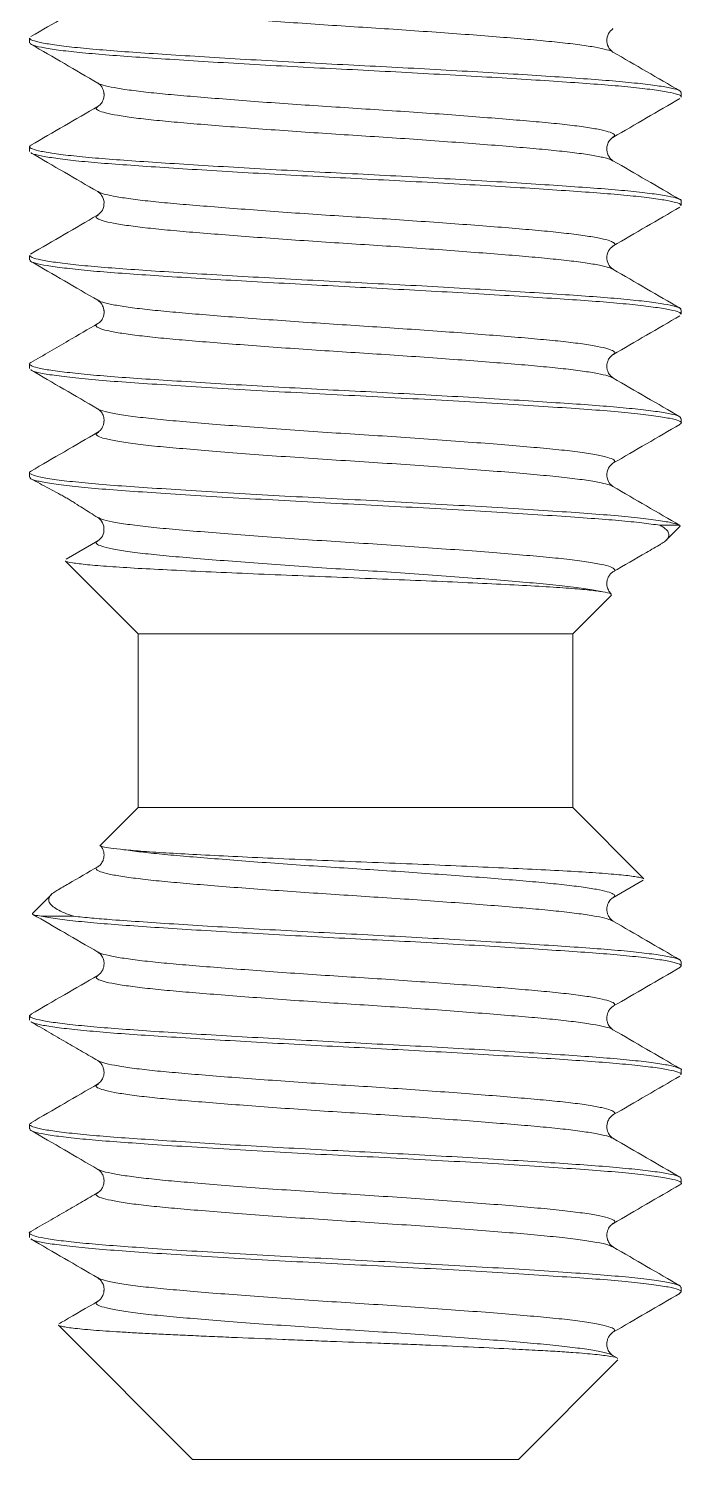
# Paper-space layout '_Back' of a CAD drawing. Header units: millimetres. Extents: x -3 to 3, y 0 to 26.5.
# Drawn here: x -3.01 to 3.01, y 0 to 13.17 of the extents above; entities that cross this region are included whole.
import ezdxf

# ---------------------------------------------------------------- set-up
doc = ezdxf.new("R2010")
doc.units = ezdxf.units.MM

psp = doc.layouts.new('_Back')

# ---------------------------------------------------------------- linework, layer by layer
at = {"color": 7, "linetype": 'Continuous', "lineweight": 15}
for p, q in [((-3, 13.084), (-3, 13.042)), ((2.367, 13.171), (2.369, 13.172)), ((3, 12.542), (3, 12.584)), ((-3, 12.084), (-3, 12.042)), ((3, 11.542), (3, 11.584)), ((-2.37, 11.454), (-2.367, 11.456)), ((-3, 11.084), (-3, 11.042)), ((3, 10.542), (3, 10.584)), ((-3, 10.084), (-3, 10.042)), ((-2.37, 9.671), (-2.372, 9.673)), ((3, 9.542), (3, 9.584)), ((-3, 9.084), (-3, 9.042)), ((-2.367, 8.671), (-2.37, 8.672)), ((2.984, 8.6), (2.803, 8.6)), ((2.862, 8.462), (2.99, 8.59)), ((2.989, 8.59), (2.984, 8.6)), ((-2.371, 8.456), (-2.664, 8.286)), ((-2.67, 8.27), (-2, 7.6)), ((2, 7.6), (2.356, 7.956)), ((-2, 7.6), (-2, 6)), ((2, 7.6), (-2, 7.6)), ((2, 6), (2, 7.6)), ((-2, 6), (-2.346, 5.654)), ((2, 6), (-2, 6)), ((2.654, 5.346), (2, 6)), ((2.371, 5.171), (2.648, 5.331)), ((-2.799, 5.201), (-2.973, 5.027)), ((-2.593, 5), (-2.893, 5)), ((3, 4.542), (3, 4.584)), ((-3, 4.084), (-3, 4.042)), ((3, 3.542), (3, 3.584)), ((-3, 3.084), (-3, 3.042)), ((3, 2.542), (3, 2.584)), ((-3, 2.084), (-3, 2.042)), ((3, 1.542), (3, 1.584)), ((-2.735, 1.235), (-1.5, 0)), ((2.414, 0.931), (2.371, 0.956)), ((1.5, 0), (2.416, 0.916)), ((1.5, 0), (-1.5, 0))]:
    psp.add_line(p, q, dxfattribs=at)
for points, knots in [([(-2.371, 13.456), (-2.474, 13.396), (-2.679, 13.277), (-2.885, 13.158), (-2.988, 13.098)], [0, 0, 0, 0, 0.499777, 1, 1, 1, 1]), ([(2.997, 12.542), (2.998, 12.543), (3.006, 12.551), (2.97, 12.566), (2.885, 12.588), (2.739, 12.61), (2.544, 12.633), (2.304, 12.654), (2.023, 12.674), (1.706, 12.696), (1.353, 12.718), (0.973, 12.74), (0.576, 12.762), (0.174, 12.784), (-0.231, 12.804), (-0.633, 12.825), (-1.028, 12.847), (-1.405, 12.87), (-1.753, 12.892), (-2.065, 12.913), (-2.34, 12.933), (-2.575, 12.955), (-2.763, 12.977), (-2.899, 13), (-2.984, 13.022), (-2.995, 13.035), (-3, 13.042)], [0, 0, 0, 0, 0.005953, 0.048689, 0.092128, 0.135877, 0.179524, 0.222661, 0.265051, 0.30797, 0.35151, 0.395272, 0.438842, 0.48182, 0.524195, 0.567279, 0.610902, 0.654657, 0.698134, 0.740934, 0.783381, 0.826614, 0.8703, 0.91403, 0.957394, 1, 1, 1, 1]), ([(2.997, 12.584), (2.994, 12.59), (2.989, 12.603), (2.914, 12.624), (2.786, 12.646), (2.604, 12.668), (2.376, 12.69), (2.107, 12.711), (1.799, 12.732), (1.456, 12.754), (1.082, 12.776), (0.689, 12.798), (0.288, 12.82), (-0.117, 12.84), (-0.52, 12.861), (-0.918, 12.883), (-1.301, 12.906), (-1.658, 12.928), (-1.981, 12.949), (-2.267, 12.97), (-2.513, 12.991), (-2.715, 13.013), (-2.867, 13.036), (-2.962, 13.058), (-3.003, 13.074), (-2.996, 13.082), (-2.995, 13.084)], [0, 0, 0, 0, 0.036539, 0.079818, 0.123521, 0.167238, 0.210559, 0.253101, 0.295775, 0.339179, 0.38292, 0.426586, 0.46977, 0.512183, 0.555045, 0.598555, 0.642315, 0.685911, 0.728941, 0.771311, 0.814345, 0.857943, 0.901702, 0.94521, 0.988068, 1, 1, 1, 1]), ([(2.371, 12.956), (2.359, 12.965), (2.334, 12.984), (2.307, 13.053), (2.326, 13.134), (2.356, 13.158), (2.371, 13.171)], [0, 0, 0, 0, 0.233144, 0.478158, 0.734481, 1, 1, 1, 1]), ([(-2.988, 13.028), (-2.885, 12.969), (-2.679, 12.85), (-2.474, 12.73), (-2.371, 12.67)], [0, 0, 0, 0, 0.500225, 1, 1, 1, 1]), ([(2.988, 12.598), (2.885, 12.658), (2.68, 12.777), (2.474, 12.896), (2.371, 12.956)], [0, 0, 0, 0, 0.500229, 1, 1, 1, 1]), ([(-2.371, 12.67), (-2.362, 12.664), (-2.347, 12.653), (-2.328, 12.625), (-2.319, 12.6), (-2.316, 12.583), (-2.314, 12.569), (-2.314, 12.552), (-2.317, 12.533), (-2.326, 12.505), (-2.346, 12.473), (-2.362, 12.462), (-2.371, 12.456)], [0, 0, 0, 0, 0.168437, 0.301101, 0.397729, 0.458109, 0.474704, 0.52768, 0.585697, 0.650713, 0.809191, 1, 1, 1, 1]), ([(2.371, 12.17), (2.474, 12.23), (2.679, 12.349), (2.885, 12.469), (2.988, 12.528)], [0, 0, 0, 0, 0.499779, 1, 1, 1, 1]), ([(-2.371, 12.456), (-2.474, 12.396), (-2.679, 12.277), (-2.885, 12.158), (-2.988, 12.098)], [0, 0, 0, 0, 0.499787, 1, 1, 1, 1]), ([(2.371, 11.956), (2.362, 11.962), (2.347, 11.973), (2.328, 12.001), (2.319, 12.027), (2.316, 12.044), (2.314, 12.057), (2.314, 12.074), (2.317, 12.094), (2.326, 12.122), (2.346, 12.153), (2.362, 12.164), (2.371, 12.171)], [0, 0, 0, 0, 0.1684021, 0.3010407, 0.3976491, 0.4580126, 0.4746007, 0.5276269, 0.5856916, 0.6507425, 0.8092439, 1, 1, 1, 1]), ([(2.997, 11.584), (2.998, 11.585), (3.006, 11.593), (2.97, 11.608), (2.885, 11.63), (2.739, 11.652), (2.544, 11.675), (2.304, 11.696), (2.023, 11.716), (1.706, 11.738), (1.353, 11.76), (0.973, 11.782), (0.576, 11.804), (0.174, 11.826), (-0.231, 11.846), (-0.633, 11.867), (-1.028, 11.89), (-1.405, 11.912), (-1.753, 11.934), (-2.065, 11.955), (-2.34, 11.975), (-2.575, 11.997), (-2.763, 12.019), (-2.9, 12.042), (-2.981, 12.064), (-3.01, 12.082), (-2.99, 12.094), (-2.982, 12.098)], [0, 0, 0, 0, 0.005787, 0.047333, 0.089563, 0.132095, 0.174526, 0.216462, 0.257672, 0.299396, 0.341724, 0.384267, 0.426625, 0.468406, 0.509601, 0.551486, 0.593894, 0.636432, 0.678698, 0.720306, 0.761572, 0.803601, 0.846071, 0.888583, 0.93074, 0.97216, 1, 1, 1, 1]), ([(-2.988, 12.029), (-2.886, 11.969), (-2.68, 11.85), (-2.474, 11.73), (-2.372, 11.671)], [0, 0, 0, 0, 0.500222, 1, 1, 1, 1]), ([(2.994, 11.542), (2.995, 11.545), (3, 11.555), (2.952, 11.572), (2.849, 11.594), (2.689, 11.617), (2.481, 11.639), (2.229, 11.66), (1.937, 11.68), (1.609, 11.702), (1.248, 11.724), (0.862, 11.746), (0.463, 11.768), (0.059, 11.789), (-0.345, 11.81), (-0.746, 11.831), (-1.137, 11.854), (-1.506, 11.876), (-1.845, 11.898), (-2.147, 11.919), (-2.411, 11.939), (-2.632, 11.961), (-2.808, 11.984), (-2.925, 12.006), (-2.983, 12.021), (-2.987, 12.028), (-2.987, 12.029)], [0, 0, 0, 0, 0.018453, 0.062665, 0.107491, 0.152516, 0.197315, 0.241477, 0.285089, 0.329466, 0.37437, 0.419382, 0.464079, 0.508052, 0.551767, 0.596292, 0.641255, 0.686234, 0.730809, 0.774583, 0.818484, 0.863137, 0.90814, 0.953068, 0.997502, 1, 1, 1, 1]), ([(2.988, 11.598), (2.885, 11.658), (2.68, 11.777), (2.474, 11.896), (2.371, 11.956)], [0, 0, 0, 0, 0.5002128, 1, 1, 1, 1]), ([(-2.371, 11.671), (-2.359, 11.661), (-2.334, 11.643), (-2.307, 11.573), (-2.326, 11.492), (-2.356, 11.468), (-2.371, 11.456)], [0, 0, 0, 0, 0.233192, 0.478238, 0.734557, 1, 1, 1, 1]), ([(2.371, 11.17), (2.474, 11.23), (2.679, 11.35), (2.885, 11.469), (2.988, 11.528)], [0, 0, 0, 0, 0.4997812, 1, 1, 1, 1]), ([(-2.375, 11.454), (-2.477, 11.394), (-2.683, 11.275), (-2.888, 11.156), (-2.991, 11.096)], [0, 0, 0, 0, 0.499814, 1, 1, 1, 1]), ([(2.994, 10.584), (2.995, 10.587), (3, 10.597), (2.952, 10.614), (2.849, 10.636), (2.689, 10.659), (2.481, 10.681), (2.229, 10.702), (1.937, 10.722), (1.609, 10.744), (1.248, 10.766), (0.862, 10.789), (0.463, 10.811), (0.059, 10.831), (-0.345, 10.852), (-0.746, 10.874), (-1.137, 10.896), (-1.506, 10.918), (-1.845, 10.94), (-2.147, 10.961), (-2.411, 10.981), (-2.633, 11.003), (-2.808, 11.026), (-2.928, 11.048), (-2.993, 11.068), (-2.994, 11.079), (-2.995, 11.084)], [0, 0, 0, 0, 0.017935, 0.060907, 0.104475, 0.148237, 0.191779, 0.234702, 0.277091, 0.320223, 0.363867, 0.407617, 0.451059, 0.493799, 0.536287, 0.579563, 0.623264, 0.666982, 0.710306, 0.752853, 0.795521, 0.838922, 0.882662, 0.92633, 0.969517, 1, 1, 1, 1]), ([(2.372, 10.956), (2.359, 10.965), (2.334, 10.984), (2.307, 11.053), (2.326, 11.134), (2.356, 11.158), (2.372, 11.171)], [0, 0, 0, 0, 0.232164, 0.476995, 0.733711, 1, 1, 1, 1]), ([(2.994, 10.542), (2.994, 10.547), (2.993, 10.559), (2.929, 10.578), (2.809, 10.6), (2.635, 10.623), (2.414, 10.645), (2.15, 10.666), (1.848, 10.686), (1.51, 10.708), (1.141, 10.73), (0.75, 10.753), (0.349, 10.774), (-0.055, 10.795), (-0.458, 10.816), (-0.858, 10.838), (-1.244, 10.86), (-1.605, 10.882), (-1.934, 10.904), (-2.225, 10.924), (-2.478, 10.945), (-2.687, 10.968), (-2.848, 10.99), (-2.951, 11.012), (-3, 11.029), (-2.995, 11.039), (-2.993, 11.042)], [0, 0, 0, 0, 0.029999, 0.0731788, 0.1168431, 0.1605846, 0.2039914, 0.2466706, 0.2892079, 0.332525, 0.3762408, 0.4199448, 0.4632275, 0.5057231, 0.5484532, 0.5918897, 0.6356379, 0.6792855, 0.7224262, 0.7648178, 0.8077312, 0.8512688, 0.8950303, 0.9386027, 0.9815839, 1, 1, 1, 1]), ([(-2.988, 11.028), (-2.885, 10.969), (-2.68, 10.85), (-2.474, 10.73), (-2.371, 10.671)], [0, 0, 0, 0, 0.500194, 1, 1, 1, 1]), ([(2.987, 10.598), (2.885, 10.658), (2.679, 10.777), (2.474, 10.897), (2.371, 10.956)], [0, 0, 0, 0, 0.5002014, 1, 1, 1, 1]), ([(-2.371, 10.67), (-2.362, 10.664), (-2.347, 10.653), (-2.328, 10.625), (-2.319, 10.6), (-2.316, 10.583), (-2.314, 10.569), (-2.314, 10.552), (-2.317, 10.533), (-2.326, 10.505), (-2.346, 10.473), (-2.362, 10.462), (-2.371, 10.456)], [0, 0, 0, 0, 0.167987, 0.300285, 0.3966, 0.456703, 0.473171, 0.526098, 0.584197, 0.649356, 0.808347, 1, 1, 1, 1]), ([(-2.371, 10.456), (-2.461, 10.404), (-2.667, 10.284), (-2.872, 10.165), (-2.988, 10.098)], [0, 0, 0, 0, 0.43753, 1, 1, 1, 1]), ([(2.371, 10.17), (2.474, 10.23), (2.679, 10.349), (2.885, 10.469), (2.987, 10.528)], [0, 0, 0, 0, 0.4998015, 1, 1, 1, 1]), ([(2.371, 9.956), (2.361, 9.964), (2.343, 9.977), (2.323, 10.012), (2.316, 10.04), (2.315, 10.055), (2.314, 10.063), (2.315, 10.083), (2.321, 10.111), (2.343, 10.15), (2.361, 10.163), (2.371, 10.17)], [0, 0, 0, 0, 0.199971, 0.35018, 0.450209, 0.481344, 0.499937, 0.518533, 0.649651, 0.799927, 1, 1, 1, 1]), ([(2.994, 9.584), (2.994, 9.589), (2.993, 9.601), (2.929, 9.62), (2.809, 9.643), (2.635, 9.665), (2.414, 9.687), (2.15, 9.708), (1.848, 9.728), (1.51, 9.75), (1.141, 9.772), (0.75, 9.795), (0.349, 9.817), (-0.055, 9.837), (-0.458, 9.858), (-0.858, 9.88), (-1.244, 9.902), (-1.605, 9.925), (-1.934, 9.946), (-2.225, 9.966), (-2.478, 9.988), (-2.687, 10.01), (-2.847, 10.032), (-2.954, 10.054), (-3, 10.076), (-3.009, 10.09), (-2.987, 10.097), (-2.985, 10.098)], [0, 0, 0, 0, 0.029159, 0.071129, 0.11357, 0.156086, 0.198277, 0.239761, 0.281107, 0.323211, 0.365702, 0.408182, 0.450252, 0.491557, 0.533091, 0.57531, 0.617833, 0.660258, 0.70219, 0.743395, 0.785106, 0.827424, 0.86996, 0.912312, 0.954089, 0.995276, 1, 1, 1, 1]), ([(-2.991, 10.031), (-2.889, 9.971), (-2.683, 9.852), (-2.478, 9.733), (-2.375, 9.673)], [0, 0, 0, 0, 0.500193, 1, 1, 1, 1]), ([(2.98, 9.528), (2.988, 9.532), (3.012, 9.543), (2.985, 9.561), (2.903, 9.584), (2.755, 9.608), (2.55, 9.632), (2.293, 9.655), (1.99, 9.677), (1.645, 9.699), (1.261, 9.723), (0.85, 9.747), (0.424, 9.771), (-0.007, 9.793), (-0.439, 9.815), (-0.864, 9.838), (-1.275, 9.862), (-1.657, 9.886), (-2.001, 9.908), (-2.302, 9.93), (-2.557, 9.953), (-2.762, 9.977), (-2.903, 10.001), (-2.977, 10.019), (-2.984, 10.028), (-2.985, 10.03)], [0, 0, 0, 0, 0.022284, 0.067445, 0.113473, 0.159921, 0.206293, 0.252097, 0.297122, 0.342827, 0.389157, 0.435622, 0.481725, 0.526992, 0.572294, 0.618417, 0.664886, 0.711203, 0.756879, 0.801909, 0.84774, 0.894123, 0.940565, 0.98657, 1, 1, 1, 1]), ([(2.988, 9.598), (2.885, 9.658), (2.679, 9.777), (2.474, 9.896), (2.371, 9.956)], [0, 0, 0, 0, 0.5002158, 1, 1, 1, 1]), ([(-2.371, 9.671), (-2.362, 9.664), (-2.346, 9.653), (-2.323, 9.617), (-2.315, 9.584), (-2.314, 9.563), (-2.315, 9.557), (-2.315, 9.553), (-2.316, 9.544), (-2.319, 9.527), (-2.328, 9.501), (-2.347, 9.473), (-2.362, 9.462), (-2.371, 9.456)], [0, 0, 0, 0, 0.191153, 0.349916, 0.477723, 0.504986, 0.517921, 0.526041, 0.542572, 0.602817, 0.699295, 0.831784, 1, 1, 1, 1]), ([(2.371, 9.171), (2.474, 9.23), (2.68, 9.35), (2.885, 9.469), (2.988, 9.528)], [0, 0, 0, 0, 0.499789, 1, 1, 1, 1]), ([(-2.372, 9.456), (-2.474, 9.396), (-2.68, 9.277), (-2.886, 9.158), (-2.988, 9.098)], [0, 0, 0, 0, 0.499781, 1, 1, 1, 1]), ([(2.984, 8.6), (2.974, 8.604), (2.953, 8.613), (2.881, 8.63), (2.755, 8.651), (2.549, 8.674), (2.293, 8.697), (1.99, 8.719), (1.645, 8.742), (1.261, 8.765), (0.85, 8.789), (0.424, 8.813), (-0.007, 8.835), (-0.439, 8.857), (-0.864, 8.88), (-1.275, 8.904), (-1.657, 8.928), (-2.001, 8.951), (-2.302, 8.972), (-2.557, 8.995), (-2.761, 9.019), (-2.907, 9.043), (-2.987, 9.066), (-3.012, 9.084), (-2.988, 9.095), (-2.981, 9.098)], [0, 0, 0, 0, 0.026559, 0.053351, 0.100196, 0.146963, 0.193159, 0.238568, 0.284664, 0.331389, 0.378251, 0.424748, 0.470401, 0.51609, 0.562607, 0.609473, 0.656185, 0.702251, 0.747666, 0.793888, 0.840667, 0.887506, 0.933904, 0.979425, 1, 1, 1, 1]), ([(2.372, 8.956), (2.359, 8.965), (2.334, 8.984), (2.307, 9.054), (2.326, 9.134), (2.356, 9.158), (2.371, 9.171)], [0, 0, 0, 0, 0.231123, 0.475608, 0.732608, 1, 1, 1, 1]), ([(2.803, 8.6), (2.751, 8.607), (2.646, 8.622), (2.431, 8.643), (2.17, 8.664), (1.86, 8.685), (1.499, 8.709), (1.104, 8.733), (0.685, 8.756), (0.256, 8.779), (-0.176, 8.801), (-0.605, 8.824), (-1.027, 8.847), (-1.428, 8.871), (-1.796, 8.895), (-2.123, 8.917), (-2.407, 8.939), (-2.643, 8.962), (-2.826, 8.986), (-2.944, 9.01), (-3, 9.029), (-2.994, 9.039), (-2.993, 9.042)], [0, 0, 0, 0, 0.048169, 0.096, 0.143082, 0.194351, 0.246608, 0.29936, 0.352046, 0.404104, 0.455253, 0.507136, 0.559746, 0.612529, 0.66492, 0.716378, 0.767796, 0.820163, 0.872942, 0.925568, 0.977484, 1, 1, 1, 1]), ([(-2.988, 9.028), (-2.962, 9.014), (-2.917, 8.989), (-2.83, 8.943), (-2.753, 8.903), (-2.695, 8.87), (-2.655, 8.848), (-2.617, 8.825), (-2.566, 8.793), (-2.505, 8.754), (-2.437, 8.711), (-2.396, 8.685), (-2.373, 8.671)], [0, 0, 0, 0, 0.183098, 0.324956, 0.434772, 0.481784, 0.526122, 0.570105, 0.615909, 0.719248, 0.845777, 1, 1, 1, 1]), ([(2.988, 8.598), (2.885, 8.658), (2.679, 8.777), (2.474, 8.896), (2.371, 8.956)], [0, 0, 0, 0, 0.500222, 1, 1, 1, 1]), ([(-2.371, 8.671), (-2.359, 8.661), (-2.334, 8.642), (-2.307, 8.573), (-2.326, 8.492), (-2.356, 8.468), (-2.371, 8.456)], [0, 0, 0, 0, 0.23084, 0.475212, 0.732281, 1, 1, 1, 1]), ([(2.803, 8.6), (2.821, 8.589), (2.856, 8.568), (2.883, 8.536), (2.89, 8.503), (2.873, 8.471), (2.848, 8.447), (2.82, 8.432), (2.813, 8.428)], [0, 0, 0, 0, 0.184736, 0.370755, 0.560819, 0.752281, 0.937038, 1, 1, 1, 1]), ([(2.371, 8.171), (2.474, 8.23), (2.621, 8.316), (2.769, 8.401), (2.813, 8.427)], [0, 0, 0, 0, 0.697077, 1, 1, 1, 1]), ([(2.277, 7.987), (2.24, 7.992), (2.163, 8.003), (1.973, 8.02), (1.728, 8.036), (1.428, 8.052), (1.084, 8.069), (0.706, 8.086), (0.299, 8.103), (-0.117, 8.119), (-0.537, 8.136), (-0.946, 8.153), (-1.339, 8.17), (-1.696, 8.187), (-2.012, 8.203), (-2.273, 8.22), (-2.48, 8.237), (-2.612, 8.254), (-2.674, 8.266), (-2.669, 8.272), (-2.668, 8.273)], [0, 0, 0, 0, 0.052548, 0.106458, 0.161898, 0.218904, 0.275244, 0.333162, 0.390432, 0.449359, 0.506871, 0.565957, 0.625058, 0.685872, 0.744969, 0.805698, 0.866215, 0.928462, 0.989393, 1, 1, 1, 1]), ([(2.355, 7.97), (2.351, 7.973), (2.341, 7.981), (2.323, 8.01), (2.315, 8.043), (2.314, 8.063), (2.315, 8.069), (2.315, 8.074), (2.316, 8.083), (2.319, 8.1), (2.328, 8.125), (2.347, 8.153), (2.362, 8.164), (2.371, 8.17)], [0, 0, 0, 0, 0.082848, 0.262671, 0.407508, 0.438416, 0.453082, 0.462309, 0.481085, 0.549454, 0.658905, 0.809192, 1, 1, 1, 1]), ([(2.353, 7.959), (2.356, 7.963), (2.361, 7.971), (2.308, 7.981), (2.277, 7.987)], [0, 0, 0, 0, 0.429711, 1, 1, 1, 1]), ([(-2.343, 5.645), (-2.337, 5.636), (-2.326, 5.622), (-2.318, 5.596), (-2.315, 5.578), (-2.314, 5.56), (-2.316, 5.544), (-2.319, 5.528), (-2.327, 5.504), (-2.346, 5.473), (-2.363, 5.462), (-2.371, 5.456)], [0, 0, 0, 0, 0.152494, 0.271262, 0.339966, 0.396269, 0.44966, 0.508138, 0.571741, 0.766597, 1, 1, 1, 1]), ([(-2.346, 5.654), (-2.346, 5.654), (-2.362, 5.65), (-2.331, 5.641), (-2.262, 5.628), (-2.175, 5.618), (-2.132, 5.613)], [0, 0, 0, 0, 0.003642, 0.377016, 0.685427, 1, 1, 1, 1]), ([(-2.132, 5.613), (-2.075, 5.608), (-1.96, 5.597), (-1.717, 5.581), (-1.426, 5.566), (-1.088, 5.549), (-0.71, 5.531), (-0.308, 5.514), (0.108, 5.498), (0.523, 5.482), (0.934, 5.464), (1.321, 5.447), (1.679, 5.43), (1.992, 5.415), (2.255, 5.398), (2.458, 5.38), (2.575, 5.366), (2.629, 5.355), (2.655, 5.348), (2.652, 5.345), (2.651, 5.344)], [0, 0, 0, 0, 0.055931, 0.113334, 0.171914, 0.232079, 0.292613, 0.354902, 0.415442, 0.477673, 0.539422, 0.602917, 0.665406, 0.729695, 0.792682, 0.857411, 0.921849, 0.954911, 0.988216, 1, 1, 1, 1]), ([(-2.371, 5.456), (-2.461, 5.404), (-2.587, 5.331), (-2.713, 5.258), (-2.749, 5.237)], [0, 0, 0, 0, 0.713816, 1, 1, 1, 1]), ([(-2.593, 5), (-2.623, 5.01), (-2.683, 5.031), (-2.749, 5.063), (-2.796, 5.096), (-2.822, 5.129), (-2.827, 5.161), (-2.809, 5.193), (-2.784, 5.217), (-2.755, 5.232), (-2.748, 5.236)], [0, 0, 0, 0, 0.134402, 0.269736, 0.408014, 0.547309, 0.68171, 0.817044, 0.955511, 1, 1, 1, 1]), ([(2.372, 4.956), (2.361, 4.964), (2.342, 4.978), (2.322, 5.016), (2.315, 5.044), (2.314, 5.065), (2.315, 5.08), (2.318, 5.093), (2.325, 5.118), (2.344, 5.152), (2.362, 5.164), (2.372, 5.171)], [0, 0, 0, 0, 0.209127, 0.36258, 0.459735, 0.508226, 0.542821, 0.581526, 0.624389, 0.789743, 1, 1, 1, 1]), ([(-2.972, 5.027), (-2.973, 5.024), (-2.976, 5.019), (-2.954, 5.01), (-2.915, 5.004), (-2.893, 5)], [0, 0, 0, 0, 0.2722222, 0.5866403, 1, 1, 1, 1]), ([(-2.969, 5.017), (-2.872, 4.961), (-2.673, 4.846), (-2.474, 4.73), (-2.371, 4.671)], [0, 0, 0, 0, 0.4840567, 1, 1, 1, 1]), ([(2.983, 4.528), (2.991, 4.533), (3.01, 4.545), (2.977, 4.564), (2.893, 4.586), (2.752, 4.609), (2.56, 4.631), (2.323, 4.653), (2.045, 4.673), (1.73, 4.694), (1.38, 4.716), (1.002, 4.738), (0.606, 4.761), (0.203, 4.782), (-0.201, 4.802), (-0.604, 4.824), (-0.999, 4.846), (-1.378, 4.868), (-1.728, 4.89), (-2.044, 4.911), (-2.322, 4.932), (-2.558, 4.953), (-2.759, 4.976), (-2.847, 4.992), (-2.893, 5)], [0, 0, 0, 0, 0.033351, 0.078584, 0.124593, 0.170961, 0.217253, 0.263036, 0.308, 0.353433, 0.399556, 0.445945, 0.492163, 0.537783, 0.5827, 0.628315, 0.674531, 0.72092, 0.767045, 0.812484, 0.857445, 0.903224, 0.949514, 1, 1, 1, 1]), ([(2.996, 4.584), (2.994, 4.59), (2.991, 4.602), (2.921, 4.622), (2.797, 4.644), (2.619, 4.667), (2.394, 4.689), (2.128, 4.709), (1.823, 4.73), (1.482, 4.752), (1.111, 4.774), (0.719, 4.797), (0.317, 4.818), (-0.087, 4.839), (-0.49, 4.86), (-0.889, 4.882), (-1.273, 4.904), (-1.633, 4.926), (-1.958, 4.948), (-2.222, 4.966), (-2.433, 4.984), (-2.54, 4.995), (-2.593, 5)], [0, 0, 0, 0, 0.040115, 0.092058, 0.144546, 0.197086, 0.249186, 0.300376, 0.351567, 0.403667, 0.456207, 0.508695, 0.560638, 0.611637, 0.66306, 0.715295, 0.767867, 0.820278, 0.872042, 0.922955, 0.961247, 1, 1, 1, 1]), ([(2.988, 4.598), (2.885, 4.658), (2.679, 4.777), (2.474, 4.896), (2.371, 4.956)], [0, 0, 0, 0, 0.500223, 1, 1, 1, 1]), ([(-2.371, 4.671), (-2.363, 4.664), (-2.346, 4.653), (-2.323, 4.617), (-2.315, 4.585), (-2.314, 4.565), (-2.315, 4.558), (-2.315, 4.546), (-2.318, 4.53), (-2.327, 4.504), (-2.346, 4.474), (-2.362, 4.463), (-2.371, 4.456)], [0, 0, 0, 0, 0.188794, 0.3465151, 0.4745105, 0.493039, 0.5107656, 0.5341916, 0.5899913, 0.6863942, 0.8231746, 1, 1, 1, 1]), ([(2.371, 4.171), (2.474, 4.23), (2.679, 4.35), (2.885, 4.469), (2.988, 4.528)], [0, 0, 0, 0, 0.49978, 1, 1, 1, 1]), ([(-2.371, 4.456), (-2.474, 4.396), (-2.68, 4.277), (-2.885, 4.158), (-2.988, 4.098)], [0, 0, 0, 0, 0.499788, 1, 1, 1, 1]), ([(2.998, 3.584), (2.999, 3.585), (3.008, 3.592), (2.974, 3.606), (2.893, 3.628), (2.752, 3.651), (2.56, 3.673), (2.323, 3.695), (2.045, 3.715), (1.73, 3.736), (1.38, 3.758), (1.002, 3.781), (0.606, 3.803), (0.203, 3.824), (-0.201, 3.844), (-0.604, 3.866), (-0.999, 3.888), (-1.378, 3.91), (-1.728, 3.932), (-2.044, 3.954), (-2.321, 3.974), (-2.559, 3.996), (-2.751, 4.018), (-2.892, 4.04), (-2.977, 4.062), (-3.01, 4.081), (-2.991, 4.093), (-2.983, 4.098)], [0, 0, 0, 0, 0.002775, 0.044267, 0.08647, 0.129003, 0.171465, 0.213461, 0.254706, 0.29638, 0.338687, 0.381239, 0.423634, 0.46548, 0.506682, 0.548523, 0.590917, 0.633469, 0.675778, 0.717458, 0.7587, 0.800692, 0.843153, 0.885687, 0.927893, 0.969389, 1, 1, 1, 1]), ([(2.371, 3.956), (2.362, 3.962), (2.346, 3.973), (2.323, 4.009), (2.315, 4.041), (2.314, 4.061), (2.315, 4.069), (2.315, 4.08), (2.318, 4.096), (2.327, 4.123), (2.346, 4.152), (2.362, 4.164), (2.371, 4.17)], [0, 0, 0, 0, 0.189297, 0.347291, 0.475364, 0.493889, 0.511608, 0.534964, 0.590625, 0.686856, 0.823428, 1, 1, 1, 1]), ([(-2.988, 4.028), (-2.933, 3.997), (-2.828, 3.936), (-2.666, 3.842), (-2.513, 3.753), (-2.418, 3.698), (-2.371, 3.671)], [0, 0, 0, 0, 0.272969, 0.524539, 0.764233, 1, 1, 1, 1]), ([(2.994, 3.542), (2.996, 3.545), (3.002, 3.554), (2.957, 3.57), (2.859, 3.593), (2.703, 3.615), (2.497, 3.637), (2.248, 3.658), (1.96, 3.679), (1.635, 3.7), (1.275, 3.722), (0.891, 3.745), (0.493, 3.767), (0.089, 3.788), (-0.315, 3.808), (-0.717, 3.83), (-1.108, 3.852), (-1.48, 3.875), (-1.821, 3.896), (-2.126, 3.917), (-2.393, 3.938), (-2.618, 3.96), (-2.797, 3.982), (-2.918, 4.004), (-2.98, 4.02), (-2.985, 4.028), (-2.985, 4.028)], [0, 0, 0, 0, 0.0152473, 0.0594255, 0.1042463, 0.1492974, 0.194154, 0.2384019, 0.2820251, 0.3263746, 0.3712803, 0.4163255, 0.4610855, 0.5051515, 0.5488466, 0.5933493, 0.6383208, 0.6833404, 0.7279849, 0.7718518, 0.8157079, 0.8603458, 0.9053635, 0.9503379, 0.9948482, 1, 1, 1, 1]), ([(2.988, 3.598), (2.885, 3.658), (2.679, 3.777), (2.474, 3.896), (2.371, 3.956)], [0, 0, 0, 0, 0.500205, 1, 1, 1, 1]), ([(-2.372, 3.671), (-2.362, 3.664), (-2.344, 3.651), (-2.321, 3.613), (-2.314, 3.574), (-2.315, 3.543), (-2.322, 3.516), (-2.342, 3.478), (-2.361, 3.464), (-2.372, 3.456)], [0, 0, 0, 0, 0.210497, 0.376016, 0.498447, 0.540574, 0.63771, 0.791061, 1, 1, 1, 1]), ([(-2.371, 3.456), (-2.474, 3.396), (-2.679, 3.277), (-2.885, 3.158), (-2.988, 3.098)], [0, 0, 0, 0, 0.499777, 1, 1, 1, 1]), ([(2.371, 3.171), (2.474, 3.23), (2.68, 3.35), (2.885, 3.469), (2.988, 3.528)], [0, 0, 0, 0, 0.499787, 1, 1, 1, 1]), ([(2.371, 2.956), (2.362, 2.963), (2.346, 2.974), (2.327, 3.004), (2.318, 3.03), (2.315, 3.048), (2.314, 3.067), (2.316, 3.083), (2.319, 3.098), (2.327, 3.123), (2.346, 3.153), (2.363, 3.164), (2.371, 3.171)], [0, 0, 0, 0, 0.176812, 0.313583, 0.409982, 0.465782, 0.511469, 0.554725, 0.602086, 0.653582, 0.811257, 1, 1, 1, 1]), ([(2.994, 2.584), (2.996, 2.587), (3.002, 2.596), (2.957, 2.613), (2.859, 2.635), (2.703, 2.657), (2.497, 2.679), (2.248, 2.701), (1.96, 2.721), (1.635, 2.742), (1.275, 2.764), (0.891, 2.787), (0.493, 2.809), (0.089, 2.83), (-0.315, 2.85), (-0.717, 2.872), (-1.108, 2.894), (-1.48, 2.917), (-1.821, 2.939), (-2.126, 2.959), (-2.393, 2.98), (-2.618, 3.002), (-2.796, 3.024), (-2.922, 3.046), (-2.99, 3.068), (-3.01, 3.085), (-2.988, 3.095), (-2.981, 3.098)], [0, 0, 0, 0, 0.0143983, 0.0561163, 0.0984411, 0.1409835, 0.1833422, 0.225126, 0.2663201, 0.3081998, 0.3506049, 0.3931417, 0.4354091, 0.4770212, 0.518283, 0.5603076, 0.6027747, 0.6452873, 0.6874457, 0.7288699, 0.7702838, 0.8124359, 0.8549467, 0.8974166, 0.9394483, 0.980716, 1, 1, 1, 1]), ([(2.982, 2.528), (2.987, 2.53), (3.012, 2.539), (2.996, 2.555), (2.933, 2.578), (2.801, 2.602), (2.611, 2.626), (2.367, 2.649), (2.076, 2.671), (1.742, 2.693), (1.369, 2.717), (0.964, 2.741), (0.54, 2.764), (0.11, 2.787), (-0.322, 2.808), (-0.75, 2.832), (-1.166, 2.855), (-1.557, 2.879), (-1.904, 2.902), (-2.205, 2.923), (-2.461, 2.944), (-2.673, 2.966), (-2.838, 2.988), (-2.945, 3.01), (-2.998, 3.028), (-2.995, 3.039), (-2.993, 3.042)], [0, 0, 0, 0, 0.010225, 0.054176, 0.098909, 0.14418, 0.18951, 0.234413, 0.278467, 0.322835, 0.367935, 0.4133, 0.458442, 0.502888, 0.546893, 0.591738, 0.63705, 0.682345, 0.727142, 0.768371, 0.810024, 0.852311, 0.894845, 0.937224, 0.979057, 1, 1, 1, 1]), ([(-2.988, 3.028), (-2.885, 2.969), (-2.679, 2.85), (-2.474, 2.73), (-2.371, 2.67)], [0, 0, 0, 0, 0.500223, 1, 1, 1, 1]), ([(2.988, 2.598), (2.885, 2.658), (2.68, 2.777), (2.474, 2.896), (2.371, 2.956)], [0, 0, 0, 0, 0.500213, 1, 1, 1, 1]), ([(-2.371, 2.67), (-2.362, 2.664), (-2.346, 2.652), (-2.327, 2.623), (-2.318, 2.596), (-2.315, 2.578), (-2.314, 2.56), (-2.316, 2.544), (-2.319, 2.528), (-2.327, 2.504), (-2.346, 2.473), (-2.362, 2.462), (-2.371, 2.456)], [0, 0, 0, 0, 0.176484, 0.312986, 0.409163, 0.464784, 0.510369, 0.553626, 0.601019, 0.65258, 0.810609, 1, 1, 1, 1]), ([(2.371, 2.17), (2.474, 2.23), (2.679, 2.349), (2.885, 2.469), (2.988, 2.528)], [0, 0, 0, 0, 0.499794, 1, 1, 1, 1]), ([(-2.371, 2.456), (-2.418, 2.429), (-2.513, 2.373), (-2.666, 2.284), (-2.828, 2.191), (-2.933, 2.13), (-2.988, 2.098)], [0, 0, 0, 0, 0.2356819, 0.4749719, 0.7263647, 1, 1, 1, 1]), ([(2.372, 1.956), (2.361, 1.964), (2.342, 1.978), (2.322, 2.016), (2.315, 2.044), (2.314, 2.065), (2.315, 2.08), (2.318, 2.093), (2.325, 2.118), (2.344, 2.152), (2.362, 2.164), (2.371, 2.171)], [0, 0, 0, 0, 0.208666, 0.36185, 0.458926, 0.507497, 0.542126, 0.580874, 0.623791, 0.789385, 1, 1, 1, 1]), ([(2.992, 1.584), (2.993, 1.589), (2.996, 1.6), (2.93, 1.62), (2.802, 1.644), (2.611, 1.668), (2.367, 1.691), (2.076, 1.713), (1.742, 1.735), (1.369, 1.759), (0.964, 1.783), (0.54, 1.806), (0.11, 1.829), (-0.322, 1.851), (-0.75, 1.874), (-1.166, 1.898), (-1.557, 1.921), (-1.904, 1.944), (-2.205, 1.965), (-2.461, 1.986), (-2.673, 2.008), (-2.837, 2.03), (-2.948, 2.053), (-2.999, 2.074), (-3.01, 2.089), (-2.987, 2.097), (-2.984, 2.098)], [0, 0, 0, 0, 0.026105, 0.070849, 0.116133, 0.161474, 0.206389, 0.250455, 0.294834, 0.339946, 0.385323, 0.430476, 0.474935, 0.518951, 0.563808, 0.609131, 0.654438, 0.699247, 0.740487, 0.782151, 0.824449, 0.866994, 0.909384, 0.951228, 0.992423, 1, 1, 1, 1]), ([(-2.988, 2.029), (-2.885, 1.969), (-2.68, 1.85), (-2.474, 1.73), (-2.371, 1.671)], [0, 0, 0, 0, 0.500212, 1, 1, 1, 1]), ([(2.981, 1.528), (2.989, 1.533), (3.011, 1.545), (2.979, 1.564), (2.889, 1.587), (2.734, 1.611), (2.522, 1.635), (2.259, 1.658), (1.951, 1.679), (1.601, 1.702), (1.214, 1.726), (0.8, 1.75), (0.373, 1.773), (-0.059, 1.795), (-0.489, 1.817), (-0.914, 1.841), (-1.322, 1.865), (-1.7, 1.888), (-2.039, 1.911), (-2.335, 1.933), (-2.584, 1.956), (-2.783, 1.98), (-2.915, 2.003), (-2.981, 2.02), (-2.985, 2.028), (-2.986, 2.028)], [0, 0, 0, 0, 0.027934, 0.073378, 0.119663, 0.16631, 0.212822, 0.258707, 0.303909, 0.349893, 0.396447, 0.443078, 0.489286, 0.534625, 0.580226, 0.626598, 0.673257, 0.719704, 0.765453, 0.810698, 0.8568, 0.903398, 0.949996, 0.996098, 1, 1, 1, 1]), ([(2.988, 1.598), (2.885, 1.658), (2.679, 1.777), (2.474, 1.896), (2.371, 1.956)], [0, 0, 0, 0, 0.500221, 1, 1, 1, 1]), ([(-2.371, 1.671), (-2.363, 1.664), (-2.346, 1.653), (-2.323, 1.617), (-2.315, 1.585), (-2.314, 1.565), (-2.315, 1.558), (-2.315, 1.546), (-2.318, 1.53), (-2.327, 1.504), (-2.346, 1.474), (-2.362, 1.463), (-2.371, 1.456)], [0, 0, 0, 0, 0.188771, 0.346462, 0.474421, 0.492943, 0.510663, 0.534095, 0.589913, 0.686338, 0.823144, 1, 1, 1, 1]), ([(-2.371, 1.456), (-2.474, 1.396), (-2.594, 1.327), (-2.714, 1.257), (-2.731, 1.247)], [0, 0, 0, 0, 0.857045, 1, 1, 1, 1]), ([(2.371, 1.17), (2.474, 1.23), (2.679, 1.35), (2.885, 1.469), (2.988, 1.528)], [0, 0, 0, 0, 0.499777, 1, 1, 1, 1]), ([(-2.734, 1.236), (-2.734, 1.236), (-2.733, 1.232), (-2.71, 1.225), (-2.666, 1.217), (-2.602, 1.208), (-2.518, 1.199), (-2.384, 1.187), (-2.216, 1.176), (-2.019, 1.164), (-1.857, 1.156), (-1.682, 1.148), (-1.496, 1.139), (-1.297, 1.13), (-1.026, 1.119), (-0.742, 1.107), (-0.452, 1.095), (-0.159, 1.084), (0.137, 1.073), (0.428, 1.062), (0.71, 1.05), (1.048, 1.035), (1.385, 1.019), (1.647, 1.005), (1.843, 0.995), (2.036, 0.982), (2.219, 0.966), (2.351, 0.949), (2.414, 0.937), (2.413, 0.931), (2.413, 0.93)], [0, 0, 0, 0, 0.010032, 0.04048, 0.069566, 0.099084, 0.128822, 0.159011, 0.216217, 0.245568, 0.275135, 0.303743, 0.332563, 0.361711, 0.391312, 0.446839, 0.475329, 0.504029, 0.559558, 0.588082, 0.616829, 0.671118, 0.727007, 0.767435, 0.801699, 0.836371, 0.889486, 0.9442, 0.996371, 1, 1, 1, 1]), ([(2.371, 0.956), (2.362, 0.962), (2.346, 0.973), (2.323, 1.009), (2.315, 1.041), (2.314, 1.061), (2.315, 1.069), (2.315, 1.08), (2.318, 1.096), (2.327, 1.123), (2.346, 1.152), (2.362, 1.164), (2.371, 1.17)], [0, 0, 0, 0, 0.189567, 0.347691, 0.475774, 0.49429, 0.511998, 0.535319, 0.590918, 0.687071, 0.823546, 1, 1, 1, 1])]:
    psp.add_open_spline(points, degree=3, knots=knots, dxfattribs=at)
at = {"color": 8, "linetype": 'Continuous', "lineweight": 15}
for points, knots in [([(2.371, 12.956), (2.371, 12.956), (2.366, 12.963), (2.316, 12.978), (2.217, 13), (2.071, 13.023), (1.89, 13.044), (1.676, 13.065), (1.431, 13.086), (1.158, 13.108), (0.861, 13.13), (0.548, 13.152), (0.229, 13.174), (-0.093, 13.194), (-0.413, 13.215), (-0.73, 13.238), (-1.035, 13.26), (-1.319, 13.282), (-1.576, 13.304), (-1.803, 13.324), (-1.999, 13.345), (-2.16, 13.367), (-2.28, 13.39), (-2.359, 13.412), (-2.389, 13.433), (-2.391, 13.447), (-2.371, 13.455), (-2.369, 13.456)], [0, 0, 0, 0, 0.000647, 0.043917, 0.087611, 0.131319, 0.174629, 0.217159, 0.259821, 0.303216, 0.346948, 0.390605, 0.433778, 0.476178, 0.519029, 0.56253, 0.606281, 0.649869, 0.692887, 0.735245, 0.778267, 0.821857, 0.865607, 0.909106, 0.951952, 0.994354, 1, 1, 1, 1]), ([(2.371, 12.17), (2.379, 12.177), (2.395, 12.191), (2.365, 12.212), (2.294, 12.234), (2.179, 12.256), (2.024, 12.278), (1.833, 12.3), (1.61, 12.32), (1.357, 12.341), (1.076, 12.363), (0.774, 12.386), (0.459, 12.408), (0.138, 12.429), (-0.184, 12.45), (-0.504, 12.471), (-0.818, 12.493), (-1.117, 12.516), (-1.394, 12.538), (-1.643, 12.559), (-1.862, 12.579), (-2.048, 12.601), (-2.199, 12.623), (-2.304, 12.645), (-2.36, 12.661), (-2.367, 12.669), (-2.368, 12.67)], [0, 0, 0, 0, 0.042136, 0.084864, 0.128299, 0.172045, 0.215687, 0.258818, 0.301201, 0.344113, 0.387649, 0.431407, 0.474973, 0.517944, 0.560312, 0.60339, 0.647008, 0.69076, 0.734232, 0.777025, 0.819465, 0.862692, 0.906374, 0.950101, 0.993459, 1, 1, 1, 1]), ([(2.367, 11.956), (2.365, 11.958), (2.354, 11.967), (2.292, 11.984), (2.18, 12.007), (2.024, 12.029), (1.833, 12.05), (1.61, 12.071), (1.357, 12.092), (1.076, 12.114), (0.774, 12.136), (0.459, 12.159), (0.138, 12.18), (-0.184, 12.2), (-0.504, 12.222), (-0.818, 12.244), (-1.117, 12.266), (-1.394, 12.288), (-1.643, 12.309), (-1.862, 12.33), (-2.048, 12.351), (-2.198, 12.374), (-2.307, 12.396), (-2.371, 12.418), (-2.395, 12.437), (-2.377, 12.45), (-2.368, 12.456)], [0, 0, 0, 0, 0.012854, 0.05629, 0.100036, 0.143679, 0.186811, 0.229193, 0.272106, 0.315643, 0.359401, 0.402968, 0.44594, 0.488308, 0.531387, 0.575005, 0.618758, 0.66223, 0.705024, 0.747464, 0.790692, 0.834375, 0.878101, 0.921461, 0.96406, 1, 1, 1, 1]), ([(2.367, 11.17), (2.372, 11.172), (2.393, 11.181), (2.388, 11.196), (2.35, 11.218), (2.266, 11.24), (2.139, 11.262), (1.973, 11.284), (1.773, 11.306), (1.541, 11.326), (1.28, 11.348), (0.993, 11.37), (0.686, 11.392), (0.368, 11.414), (0.047, 11.435), (-0.274, 11.455), (-0.593, 11.477), (-0.904, 11.5), (-1.198, 11.522), (-1.467, 11.544), (-1.708, 11.564), (-1.918, 11.585), (-2.095, 11.607), (-2.232, 11.629), (-2.329, 11.651), (-2.356, 11.664), (-2.369, 11.671)], [0, 0, 0, 0, 0.0115641, 0.0539156, 0.0968651, 0.1404119, 0.1841529, 0.227674, 0.2705737, 0.3129379, 0.3560482, 0.3996714, 0.4434001, 0.4868208, 0.5295376, 0.5720014, 0.6152551, 0.6589358, 0.702633, 0.745935, 0.7884574, 0.8311026, 0.8744817, 0.918201, 0.9618476, 1, 1, 1, 1]), ([(2.366, 10.956), (2.359, 10.96), (2.342, 10.971), (2.265, 10.991), (2.14, 11.013), (1.973, 11.035), (1.773, 11.056), (1.541, 11.077), (1.28, 11.098), (0.993, 11.12), (0.686, 11.143), (0.368, 11.165), (0.047, 11.186), (-0.274, 11.206), (-0.593, 11.228), (-0.904, 11.25), (-1.198, 11.273), (-1.467, 11.294), (-1.708, 11.315), (-1.918, 11.336), (-2.094, 11.358), (-2.233, 11.38), (-2.33, 11.402), (-2.381, 11.424), (-2.395, 11.44), (-2.376, 11.451), (-2.37, 11.454)], [0, 0, 0, 0, 0.0247395, 0.0685215, 0.1124987, 0.1562549, 0.1993863, 0.2419792, 0.2853223, 0.3291811, 0.3731459, 0.4168012, 0.4597486, 0.5024418, 0.545929, 0.5898457, 0.6337788, 0.6773146, 0.7200667, 0.7629422, 0.8065556, 0.850511, 0.8943933, 0.9377916, 0.9804113, 1, 1, 1, 1]), ([(2.366, 10.17), (2.373, 10.174), (2.394, 10.185), (2.382, 10.202), (2.331, 10.224), (2.234, 10.246), (2.096, 10.269), (1.92, 10.291), (1.71, 10.311), (1.47, 10.332), (1.201, 10.354), (0.908, 10.376), (0.597, 10.398), (0.278, 10.42), (-0.044, 10.441), (-0.365, 10.462), (-0.682, 10.484), (-0.989, 10.506), (-1.277, 10.528), (-1.538, 10.55), (-1.77, 10.57), (-1.971, 10.591), (-2.138, 10.613), (-2.264, 10.636), (-2.342, 10.655), (-2.36, 10.666), (-2.366, 10.671)], [0, 0, 0, 0, 0.02382, 0.066205, 0.10936, 0.153002, 0.196721, 0.240105, 0.282759, 0.325271, 0.368564, 0.412258, 0.455939, 0.499198, 0.541668, 0.584373, 0.627787, 0.671513, 0.715138, 0.758254, 0.80062, 0.843509, 0.887024, 0.930763, 0.974312, 1, 1, 1, 1]), ([(2.369, 9.956), (2.356, 9.962), (2.329, 9.976), (2.234, 9.997), (2.096, 10.019), (1.92, 10.041), (1.71, 10.062), (1.47, 10.083), (1.201, 10.104), (0.908, 10.127), (0.597, 10.149), (0.278, 10.171), (-0.044, 10.191), (-0.365, 10.212), (-0.682, 10.234), (-0.989, 10.257), (-1.277, 10.279), (-1.538, 10.3), (-1.77, 10.321), (-1.971, 10.342), (-2.138, 10.364), (-2.265, 10.386), (-2.35, 10.408), (-2.388, 10.43), (-2.393, 10.445), (-2.372, 10.454), (-2.367, 10.456)], [0, 0, 0, 0, 0.037235, 0.080904, 0.124651, 0.168062, 0.210743, 0.253282, 0.296603, 0.340324, 0.384033, 0.42732, 0.469816, 0.512549, 0.555989, 0.599743, 0.643396, 0.68654, 0.728932, 0.771848, 0.81539, 0.859157, 0.902734, 0.945718, 0.988094, 1, 1, 1, 1]), ([(2.366, 9.171), (2.374, 9.175), (2.396, 9.188), (2.375, 9.207), (2.309, 9.23), (2.192, 9.254), (2.028, 9.278), (1.824, 9.301), (1.583, 9.322), (1.308, 9.345), (1.003, 9.369), (0.676, 9.393), (0.337, 9.416), (-0.006, 9.438), (-0.349, 9.46), (-0.688, 9.484), (-1.014, 9.508), (-1.318, 9.531), (-1.592, 9.554), (-1.831, 9.576), (-2.034, 9.599), (-2.197, 9.623), (-2.308, 9.646), (-2.365, 9.663), (-2.37, 9.67), (-2.37, 9.671)], [0, 0, 0, 0, 0.029622, 0.074977, 0.121205, 0.167856, 0.214431, 0.260433, 0.30565, 0.351553, 0.398086, 0.444754, 0.491058, 0.536519, 0.582015, 0.62834, 0.675012, 0.721531, 0.767404, 0.812627, 0.858656, 0.905242, 0.951887, 0.998092, 1, 1, 1, 1]), ([(2.37, 8.956), (2.369, 8.957), (2.363, 8.965), (2.305, 8.981), (2.193, 9.005), (2.028, 9.028), (1.824, 9.051), (1.583, 9.073), (1.308, 9.096), (1.003, 9.12), (0.676, 9.143), (0.337, 9.167), (-0.006, 9.189), (-0.349, 9.211), (-0.688, 9.234), (-1.014, 9.258), (-1.318, 9.282), (-1.592, 9.305), (-1.831, 9.326), (-2.034, 9.349), (-2.196, 9.373), (-2.312, 9.397), (-2.376, 9.42), (-2.396, 9.439), (-2.374, 9.451), (-2.366, 9.456)], [0, 0, 0, 0, 0.0030495, 0.0493066, 0.0959875, 0.1425915, 0.188623, 0.2338687, 0.2798008, 0.3263624, 0.3730605, 0.4193935, 0.4648832, 0.5104085, 0.5567619, 0.6034637, 0.6500118, 0.6959144, 0.7411656, 0.7872243, 0.8338392, 0.8805138, 0.926748, 0.9721061, 1, 1, 1, 1]), ([(2.37, 8.171), (2.371, 8.171), (2.393, 8.179), (2.39, 8.193), (2.357, 8.216), (2.269, 8.24), (2.133, 8.263), (1.953, 8.287), (1.734, 8.309), (1.48, 8.331), (1.193, 8.354), (0.878, 8.378), (0.545, 8.402), (0.204, 8.425), (-0.14, 8.447), (-0.482, 8.469), (-0.817, 8.493), (-1.136, 8.517), (-1.429, 8.541), (-1.689, 8.563), (-1.915, 8.585), (-2.103, 8.608), (-2.246, 8.632), (-2.337, 8.653), (-2.358, 8.666), (-2.367, 8.671)], [0, 0, 0, 0, 0.002083, 0.047303, 0.09298, 0.139372, 0.185995, 0.232346, 0.27794, 0.323212, 0.369359, 0.415946, 0.462472, 0.508444, 0.55361, 0.599425, 0.645885, 0.692499, 0.738765, 0.784204, 0.829608, 0.875853, 0.922463, 0.968936, 1, 1, 1, 1]), ([(2.277, 7.987), (2.236, 7.995), (2.152, 8.012), (1.963, 8.036), (1.738, 8.06), (1.48, 8.082), (1.193, 8.105), (0.878, 8.129), (0.545, 8.153), (0.204, 8.176), (-0.14, 8.197), (-0.482, 8.22), (-0.817, 8.244), (-1.136, 8.268), (-1.429, 8.291), (-1.689, 8.313), (-1.915, 8.335), (-2.103, 8.359), (-2.247, 8.383), (-2.344, 8.406), (-2.387, 8.429), (-2.394, 8.445), (-2.371, 8.454), (-2.367, 8.456)], [0, 0, 0, 0, 0.052185, 0.104109, 0.155173, 0.203424, 0.252607, 0.302258, 0.351846, 0.400843, 0.44898, 0.49781, 0.547327, 0.597008, 0.646318, 0.694747, 0.743138, 0.792426, 0.842102, 0.891634, 0.940495, 0.988627, 1, 1, 1, 1]), ([(2.366, 5.17), (2.374, 5.175), (2.395, 5.186), (2.379, 5.204), (2.325, 5.226), (2.225, 5.248), (2.084, 5.27), (1.905, 5.292), (1.693, 5.313), (1.45, 5.334), (1.179, 5.356), (0.884, 5.378), (0.572, 5.4), (0.253, 5.422), (-0.069, 5.442), (-0.39, 5.463), (-0.707, 5.485), (-1.013, 5.508), (-1.299, 5.53), (-1.558, 5.551), (-1.784, 5.571), (-1.98, 5.592), (-2.081, 5.606), (-2.132, 5.613)], [0, 0, 0, 0, 0.0303161, 0.0781347, 0.1268408, 0.176059, 0.2253274, 0.2741813, 0.3221792, 0.3701772, 0.4190311, 0.4682994, 0.5175176, 0.5662237, 0.6140423, 0.6622592, 0.7112405, 0.7605376, 0.8096842, 0.8582224, 0.9059596, 0.9526603, 1, 1, 1, 1]), ([(2.37, 4.956), (2.355, 4.963), (2.325, 4.977), (2.224, 4.999), (2.084, 5.021), (1.905, 5.043), (1.693, 5.064), (1.45, 5.084), (1.179, 5.106), (0.884, 5.128), (0.572, 5.151), (0.253, 5.172), (-0.069, 5.193), (-0.39, 5.214), (-0.707, 5.236), (-1.013, 5.258), (-1.299, 5.28), (-1.558, 5.302), (-1.787, 5.322), (-1.986, 5.344), (-2.149, 5.366), (-2.273, 5.388), (-2.355, 5.41), (-2.389, 5.431), (-2.392, 5.446), (-2.371, 5.455), (-2.368, 5.456)], [0, 0, 0, 0, 0.0405308, 0.0842251, 0.1279641, 0.1713351, 0.2139462, 0.2565573, 0.2999282, 0.3436672, 0.3873616, 0.4306013, 0.4730532, 0.5158587, 0.5593428, 0.6031072, 0.646738, 0.6898288, 0.7322084, 0.7751916, 0.8187703, 0.862541, 0.9060894, 0.9490137, 0.9914083, 1, 1, 1, 1]), ([(2.37, 4.17), (2.378, 4.177), (2.395, 4.19), (2.368, 4.21), (2.301, 4.232), (2.189, 4.254), (2.037, 4.277), (1.848, 4.298), (1.627, 4.319), (1.376, 4.34), (1.098, 4.362), (0.797, 4.384), (0.482, 4.406), (0.162, 4.428), (-0.16, 4.448), (-0.48, 4.469), (-0.795, 4.492), (-1.096, 4.514), (-1.375, 4.536), (-1.626, 4.557), (-1.847, 4.577), (-2.035, 4.599), (-2.189, 4.621), (-2.298, 4.644), (-2.357, 4.66), (-2.366, 4.669), (-2.367, 4.67)], [0, 0, 0, 0, 0.038893, 0.081561, 0.124962, 0.168704, 0.212374, 0.255561, 0.297974, 0.34083, 0.384339, 0.428101, 0.4717, 0.514733, 0.557102, 0.60013, 0.643728, 0.68749, 0.731001, 0.773862, 0.816273, 0.859456, 0.903124, 0.946867, 0.990272, 1, 1, 1, 1]), ([(2.368, 3.956), (2.366, 3.958), (2.357, 3.966), (2.299, 3.983), (2.19, 4.005), (2.036, 4.027), (1.848, 4.049), (1.627, 4.069), (1.376, 4.09), (1.098, 4.112), (0.797, 4.135), (0.482, 4.157), (0.162, 4.178), (-0.16, 4.199), (-0.48, 4.22), (-0.795, 4.242), (-1.096, 4.265), (-1.375, 4.287), (-1.626, 4.308), (-1.847, 4.328), (-2.036, 4.35), (-2.188, 4.372), (-2.301, 4.394), (-2.368, 4.416), (-2.395, 4.436), (-2.378, 4.45), (-2.37, 4.456)], [0, 0, 0, 0, 0.009476, 0.052894, 0.096652, 0.140337, 0.183541, 0.225969, 0.268841, 0.312366, 0.356144, 0.399759, 0.442808, 0.485192, 0.528236, 0.57185, 0.615628, 0.659155, 0.702032, 0.744458, 0.787658, 0.831342, 0.8751, 0.918521, 0.961209, 1, 1, 1, 1]), ([(2.368, 3.171), (2.371, 3.172), (2.392, 3.18), (2.389, 3.195), (2.355, 3.216), (2.274, 3.238), (2.15, 3.261), (1.987, 3.283), (1.789, 3.304), (1.559, 3.324), (1.3, 3.346), (1.015, 3.368), (0.709, 3.391), (0.392, 3.413), (0.071, 3.434), (-0.251, 3.454), (-0.57, 3.476), (-0.882, 3.498), (-1.177, 3.52), (-1.449, 3.542), (-1.691, 3.563), (-1.903, 3.583), (-2.083, 3.605), (-2.224, 3.628), (-2.325, 3.65), (-2.356, 3.664), (-2.371, 3.671)], [0, 0, 0, 0, 0.008233, 0.050602, 0.093495, 0.137013, 0.180756, 0.22431, 0.26727, 0.309622, 0.352682, 0.396283, 0.44002, 0.48348, 0.526263, 0.568685, 0.611894, 0.655559, 0.699272, 0.742618, 0.785208, 0.827787, 0.871127, 0.914838, 0.958506, 1, 1, 1, 1]), ([(2.366, 2.956), (2.361, 2.96), (2.345, 2.97), (2.272, 2.989), (2.15, 3.011), (1.987, 3.033), (1.789, 3.055), (1.559, 3.075), (1.3, 3.096), (1.015, 3.119), (0.709, 3.141), (0.392, 3.163), (0.071, 3.184), (-0.251, 3.204), (-0.57, 3.226), (-0.882, 3.249), (-1.177, 3.271), (-1.449, 3.293), (-1.691, 3.313), (-1.903, 3.334), (-2.083, 3.356), (-2.224, 3.378), (-2.325, 3.401), (-2.379, 3.422), (-2.395, 3.44), (-2.374, 3.452), (-2.366, 3.456)], [0, 0, 0, 0, 0.021877, 0.065404, 0.109156, 0.152717, 0.195686, 0.238047, 0.281114, 0.324724, 0.36847, 0.411938, 0.454729, 0.49716, 0.540377, 0.58405, 0.627771, 0.671126, 0.713724, 0.756311, 0.79966, 0.843379, 0.887056, 0.93028, 0.972717, 1, 1, 1, 1]), ([(2.365, 2.17), (2.372, 2.173), (2.395, 2.184), (2.384, 2.201), (2.333, 2.224), (2.228, 2.248), (2.077, 2.271), (1.883, 2.295), (1.652, 2.317), (1.386, 2.339), (1.089, 2.363), (0.767, 2.386), (0.43, 2.41), (0.087, 2.433), (-0.256, 2.454), (-0.597, 2.477), (-0.927, 2.501), (-1.239, 2.525), (-1.515, 2.548), (-1.754, 2.568), (-1.957, 2.59), (-2.127, 2.612), (-2.256, 2.634), (-2.338, 2.654), (-2.358, 2.666), (-2.366, 2.67)], [0, 0, 0, 0, 0.017665, 0.062886, 0.108913, 0.155497, 0.20214, 0.248343, 0.293671, 0.339321, 0.385729, 0.432408, 0.478858, 0.52459, 0.569866, 0.616009, 0.662634, 0.709243, 0.755336, 0.797757, 0.840614, 0.884126, 0.927893, 0.9715, 1, 1, 1, 1]), ([(2.367, 1.956), (2.355, 1.962), (2.329, 1.976), (2.227, 1.998), (2.077, 2.022), (1.883, 2.045), (1.652, 2.067), (1.386, 2.09), (1.089, 2.113), (0.767, 2.137), (0.43, 2.161), (0.087, 2.183), (-0.256, 2.205), (-0.597, 2.228), (-0.927, 2.252), (-1.239, 2.276), (-1.515, 2.298), (-1.754, 2.319), (-1.958, 2.34), (-2.127, 2.362), (-2.257, 2.385), (-2.345, 2.407), (-2.386, 2.428), (-2.393, 2.444), (-2.372, 2.453), (-2.367, 2.456)], [0, 0, 0, 0, 0.0369, 0.083503, 0.130167, 0.17639, 0.221737, 0.267407, 0.313834, 0.360533, 0.407003, 0.452755, 0.49805, 0.544213, 0.590858, 0.637487, 0.6836, 0.726039, 0.768914, 0.812445, 0.856231, 0.899857, 0.942918, 0.98531, 1, 1, 1, 1]), ([(2.367, 1.17), (2.376, 1.176), (2.396, 1.189), (2.37, 1.21), (2.298, 1.233), (2.175, 1.257), (2.006, 1.281), (1.797, 1.304), (1.552, 1.325), (1.274, 1.348), (0.966, 1.372), (0.636, 1.396), (0.297, 1.419), (-0.047, 1.441), (-0.389, 1.463), (-0.727, 1.487), (-1.052, 1.511), (-1.352, 1.534), (-1.622, 1.557), (-1.857, 1.578), (-2.056, 1.602), (-2.212, 1.625), (-2.322, 1.649), (-2.355, 1.664), (-2.37, 1.671)], [0, 0, 0, 0, 0.0353929, 0.0808254, 0.1271, 0.1737394, 0.2202423, 0.2661166, 0.3113054, 0.357279, 0.4038244, 0.4504465, 0.4966454, 0.5419713, 0.5875611, 0.6339232, 0.6805742, 0.7270125, 0.7727497, 0.8179824, 0.8640741, 0.9106636, 0.9572532, 1, 1, 1, 1]), ([(2.368, 0.956), (2.366, 0.957), (2.358, 0.966), (2.295, 0.984), (2.175, 1.008), (2.006, 1.031), (1.797, 1.054), (1.552, 1.076), (1.274, 1.099), (0.966, 1.122), (0.636, 1.146), (0.297, 1.17), (-0.047, 1.191), (-0.389, 1.214), (-0.727, 1.237), (-1.052, 1.261), (-1.352, 1.285), (-1.622, 1.307), (-1.857, 1.329), (-2.056, 1.352), (-2.213, 1.376), (-2.323, 1.4), (-2.381, 1.423), (-2.396, 1.441), (-2.373, 1.452), (-2.365, 1.456)], [0, 0, 0, 0, 0.0087, 0.054999, 0.101663, 0.148191, 0.19409, 0.239302, 0.2853, 0.33187, 0.378517, 0.424741, 0.470091, 0.515705, 0.562091, 0.608767, 0.65523, 0.700992, 0.746248, 0.792365, 0.838979, 0.885593, 0.931709, 0.976966, 1, 1, 1, 1])]:
    psp.add_open_spline(points, degree=3, knots=knots, dxfattribs=at)

doc.saveas('drawing.dxf')
